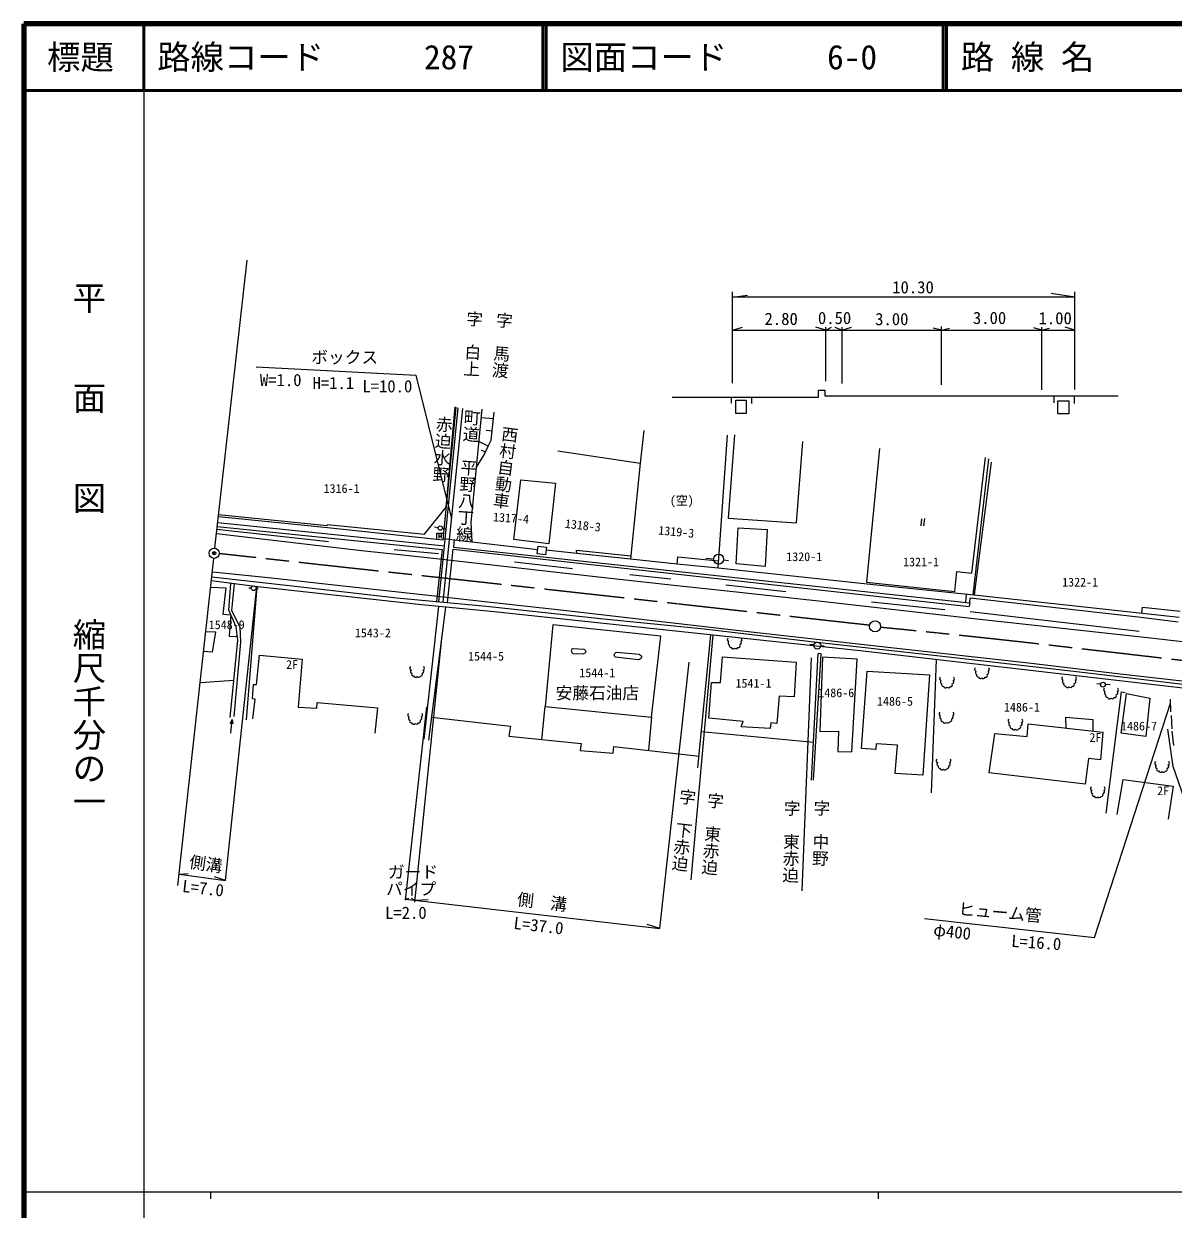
# Model space of a CAD drawing. Units: millimetres, scale not verified. Extents: x 40000 to 680000, y 20000 to 380000.
# Drawn here: x 40000 to 212202, y 202409 to 380000 of the extents above; entities that cross this region are included whole.
import ezdxf
from ezdxf.enums import TextEntityAlignment as Align

# ---------------------------------------------------------------- set-up
doc = ezdxf.new("R2010")
doc.units = ezdxf.units.MM
doc.header["$LTSCALE"] = 1000
doc.header["$PDMODE"] = 32
doc.header["$PDSIZE"] = 500
doc.linetypes.add('CHAIN', pattern=[18.5, 12, -1.5, 3.5, -1.5])
for name, color, linetype, lineweight in [('M-BGD', 7, 'Continuous', 13), ('M-BMK', 2, 'CHAIN', 13), ('M-TTL', 2, 'Continuous', 140), ('M-TTL-BAND', 7, 'Continuous', 25), ('M-TTL-LINE', 7, 'Continuous', 50), ('M-TTL-TXT', 7, 'Continuous', 13)]:
    doc.layers.add(name, color=color, linetype=linetype, lineweight=lineweight)
doc.layers.add('M-OTRS', color=6, linetype='Continuous')
doc.styles.add('@ＭＳ ゴシック', font='')
doc.styles.add('ＭＳ ゴシック', font='')
doc.styles.get('@ＭＳ ゴシック').set_extended_font_data('@MS Gothic')
doc.styles.get('ＭＳ ゴシック').set_extended_font_data('MS Gothic')

msp = doc.modelspace()

# ---------------------------------------------------------------- linework, layer by layer
at = {"layer": 'M-BGD'}
for p, q in [((68626, 301427), (73484, 344563)), ((146166, 326151), (146166, 339838)), ((146166, 339058), (148442, 339358)), ((197438, 339058), (193906, 339578)), ((197438, 325218), (197438, 339824)), ((197438, 339058), (146166, 339058)), ((146166, 334115), (147674, 334536)), ((146166, 334115), (197438, 334115)), ((160142, 334115), (158662, 334552)), ((160142, 334115), (161018, 334539)), ((160142, 326440), (160142, 334532)), ((162532, 334115), (161566, 334519)), ((162532, 334542), (162532, 326129)), ((162532, 334115), (163991, 334530)), ((177502, 334115), (176220, 334374)), ((177502, 325914), (177502, 334627)), ((177502, 334115), (178671, 334378)), ((192499, 334115), (191292, 334423)), ((192499, 325134), (192499, 334560)), ((192499, 334115), (193677, 334418)), ((197438, 334115), (195993, 334529)), ((74830, 328586), (98718, 327350)), ((98718, 327350), (104090, 305814)), ((159037, 324060), (159037, 325084)), ((159037, 325084), (159987, 325084)), ((159987, 325084), (159987, 324259)), ((137155, 324060), (159037, 324060)), ((145949, 324060), (145949, 323164)), ((146655, 323587), (148239, 323587)), ((146655, 321627), (146655, 323587)), ((148239, 323587), (148239, 321627)), ((149025, 324060), (149025, 323131)), ((159987, 324259), (203962, 324259)), ((194294, 324259), (194294, 323189)), ((194888, 323503), (196551, 323503)), ((194888, 321563), (194888, 323503)), ((196551, 323503), (196551, 321563)), ((197370, 324259), (197370, 323135)), ((102810, 302712), (104801, 322583)), ((102825, 293350), (105766, 322344)), ((103014, 301715), (105088, 322459)), ((103280, 307573), (104650, 322592)), ((107007, 305294), (108655, 322252)), ((110036, 317633), (110467, 321791)), ((148239, 321627), (146655, 321627)), ((196551, 321563), (194888, 321563)), ((110364, 320797), (108532, 320986)), ((110174, 318965), (109258, 319060)), ((132901, 319052), (132322, 314167)), ((144002, 298489), (145428, 318376)), ((146464, 318410), (145529, 305948)), ((109589, 316739), (108188, 317440)), ((108997, 315436), (109576, 316713)), ((109576, 316713), (110036, 317633)), ((155752, 305213), (156721, 317441)), ((168212, 316346), (166237, 296351)), ((107810, 313553), (108997, 315436)), ((109163, 315802), (108552, 316099)), ((120012, 316038), (132322, 314167)), ((182006, 297717), (184063, 315020)), ((182216, 294460), (184568, 314829)), ((132322, 314167), (130898, 299867)), ((184925, 314314), (182381, 294443)), ((113425, 302733), (114446, 311699)), ((114446, 311699), (119663, 311194)), ((119663, 311194), (118665, 302086)), ((100043, 303554), (103280, 307573)), ((69162, 306180), (78117, 305273)), ((69200, 306470), (85475, 304822)), ((145529, 305948), (155752, 305213)), ((174503, 305844), (174371, 304795)), ((174938, 305884), (174800, 304788)), ((68940, 304277), (85643, 302429)), ((69000, 304693), (102673, 301223)), ((103014, 301715), (69059, 305240)), ((78117, 305273), (85518, 304531)), ((85475, 304822), (85492, 305005)), ((85492, 305005), (100043, 303554)), ((85518, 304531), (102810, 302712)), ((101519, 304636), (102071, 304529)), ((101869, 302811), (101869, 303706)), ((101869, 303706), (102906, 303706)), ((102714, 304404), (103117, 304326)), ((107195, 302398), (107007, 305294)), ((146720, 299088), (147040, 304493)), ((147040, 304493), (151375, 304225)), ((151375, 304225), (151056, 298717)), ((68859, 303613), (83758, 301881)), ((102186, 303534), (102186, 302920)), ((102186, 303231), (102556, 303231)), ((102556, 303541), (102556, 302914)), ((102830, 302913), (116990, 301241)), ((104488, 302732), (104403, 301584)), ((118665, 302086), (113425, 302733)), ((83758, 301881), (91057, 301043)), ((91057, 301043), (96350, 300508)), ((95497, 301257), (102116, 300617)), ((96350, 300508), (102679, 299809)), ((102673, 301223), (101824, 293445)), ((102159, 293413), (103014, 301715)), ((103505, 293285), (104331, 301269)), ((104331, 301269), (181617, 292695)), ((104403, 301584), (181724, 293260)), ((116922, 300589), (117041, 301724)), ((118143, 300444), (116922, 300589)), ((117041, 301724), (118314, 301566)), ((118314, 301566), (118143, 300444)), ((118254, 301170), (122834, 300695)), ((122834, 300695), (122830, 301143)), ((122830, 301143), (130938, 300270)), ((122834, 300695), (130898, 299867)), ((137893, 299113), (138003, 300133)), ((138003, 300133), (144076, 299519)), ((63093, 250893), (68458, 299914)), ((102679, 299809), (119847, 297822)), ((113532, 299415), (122222, 298374)), ((130898, 299867), (137893, 299113)), ((137893, 299113), (144002, 298489)), ((142199, 299932), (143347, 299822)), ((144002, 298489), (166331, 296117)), ((144836, 299679), (145599, 299605)), ((151056, 298717), (146720, 299088)), ((68182, 297132), (80674, 295762)), ((68324, 297882), (77114, 297006)), ((77114, 297006), (87382, 295848)), ((119847, 297822), (128331, 296912)), ((128331, 296912), (137369, 295922)), ((130805, 297502), (136923, 296869)), ((179467, 294970), (179794, 297970)), ((179794, 297970), (182006, 297717)), ((68047, 295608), (70284, 295479)), ((74600, 295699), (68136, 296555)), ((70284, 295479), (69829, 291539)), ((70231, 251640), (74907, 295665)), ((70735, 292133), (71041, 296170)), ((71519, 296107), (71136, 292089)), ((74907, 295665), (73308, 275746)), ((73718, 295519), (74095, 295480)), ((99591, 292937), (74600, 295699)), ((74805, 295405), (75110, 295374)), ((80674, 295762), (95894, 294010)), ((87382, 295848), (100190, 294445)), ((137369, 295922), (144932, 295120)), ((144932, 295120), (159078, 293546)), ((145161, 295944), (154170, 294944)), ((166237, 296351), (179467, 294970)), ((166331, 296117), (182381, 294443)), ((95894, 294010), (109302, 292733)), ((100190, 294445), (106382, 293754)), ((106382, 293754), (121327, 292106)), ((159078, 293546), (182772, 290866)), ((166994, 293408), (178000, 292250)), ((181149, 293322), (181230, 294563)), ((181724, 293260), (181617, 292695)), ((181724, 293260), (181780, 294001)), ((181780, 294001), (206921, 291139)), ((182381, 294443), (213058, 291080)), ((69829, 291539), (71041, 291456)), ((71849, 289669), (70735, 292133)), ((71041, 291456), (70799, 288282)), ((71136, 292089), (72369, 289639)), ((110460, 291890), (99591, 292937)), ((99967, 272843), (102178, 292687)), ((103180, 292591), (100647, 272696)), ((109302, 292733), (126408, 290892)), ((165322, 286085), (110460, 291890)), ((121327, 292106), (146340, 289210)), ((181789, 291957), (207077, 289002)), ((207494, 291690), (207598, 292595)), ((207598, 292595), (213254, 292020)), ((72057, 287664), (71849, 289669)), ((72369, 289639), (72487, 287337)), ((119269, 289968), (118094, 277701)), ((135462, 288253), (119269, 289968)), ((126408, 290892), (141940, 289333)), ((182772, 290866), (208806, 288000)), ((206921, 291139), (212920, 290396)), ((67225, 288935), (68740, 288886)), ((68740, 288886), (68245, 285877)), ((70799, 288282), (71998, 288233)), ((102644, 288385), (98515, 248433)), ((134042, 276127), (135462, 288253)), ((139962, 251755), (143267, 288419)), ((140975, 268525), (142923, 288455)), ((141940, 289333), (157977, 287477)), ((146340, 289210), (169883, 286538)), ((208806, 288000), (276848, 280232)), ((68245, 285877), (66909, 285966)), ((70917, 276088), (72057, 287664)), ((72487, 287337), (71485, 276217)), ((122295, 286413), (123918, 286321)), ((157734, 287063), (158380, 286988)), ((157977, 287477), (176345, 285427)), ((159404, 286869), (159892, 286812)), ((211913, 280675), (165322, 286085)), ((169883, 286538), (190531, 284266)), ((74879, 281003), (75297, 285432)), ((75297, 285432), (81727, 284838)), ((81727, 284838), (81103, 277646)), ((122255, 285683), (123874, 285595)), ((132094, 284699), (128618, 285108)), ((128824, 285871), (132182, 285562)), ((135265, 244493), (139683, 284385)), ((144358, 281304), (144651, 285166)), ((144651, 285166), (155689, 284374)), ((155689, 284374), (155402, 279177)), ((156620, 250094), (158001, 284992)), ((158011, 266695), (158991, 285672)), ((158315, 266672), (159446, 285621)), ((159446, 285621), (158991, 285672)), ((159666, 285129), (159279, 273993)), ((164853, 284792), (159666, 285129)), ((164063, 270926), (164853, 284792)), ((175994, 264784), (176751, 284758)), ((176345, 285427), (198173, 282918)), ((190531, 284266), (204261, 282603)), ((165511, 271408), (166339, 283033)), ((166339, 283033), (175664, 282449)), ((175664, 282449), (174662, 267454)), ((198173, 282918), (223134, 279904)), ((204261, 282603), (233865, 279300)), ((66458, 281327), (71465, 281656)), ((74254, 278860), (74437, 281010)), ((74437, 281010), (74879, 281003)), ((142607, 275981), (143011, 281314)), ((143011, 281314), (144358, 281304)), ((200749, 281165), (201322, 281127)), ((201995, 281082), (202734, 281033)), ((232315, 278181), (211913, 280675)), ((74652, 278846), (74254, 278860)), ((74329, 275857), (74652, 278846)), ((153154, 279256), (152798, 275177)), ((155402, 279177), (153154, 279256)), ((202134, 261744), (204439, 279938)), ((204372, 273737), (205173, 279647)), ((204439, 279938), (205004, 279820)), ((205173, 279647), (208693, 278994)), ((208693, 278994), (208069, 273217)), ((211744, 278827), (211807, 276900)), ((81103, 277646), (83889, 277489)), ((83889, 277489), (83938, 278340)), ((83938, 278340), (93011, 277533)), ((93011, 277533), (92595, 273747)), ((100329, 277692), (97154, 248729)), ((117628, 272774), (118094, 277701)), ((118094, 277701), (134042, 276127)), ((200379, 243141), (211764, 278210)), ((71203, 275787), (70891, 275136)), ((71045, 273737), (71203, 275787)), ((71203, 275787), (71349, 275131)), ((101080, 276102), (112938, 274775)), ((134042, 276127), (133591, 271162)), ((147789, 275494), (142607, 275981)), ((147482, 274702), (147789, 275494)), ((151927, 275286), (151808, 274425)), ((152798, 275177), (151927, 275286)), ((196134, 274486), (196117, 276119)), ((196117, 276119), (200136, 275763)), ((200136, 275763), (200147, 274034)), ((211879, 276379), (211972, 274366)), ((112938, 274775), (112691, 273257)), ((141510, 274000), (158305, 272399)), ((151808, 274425), (147482, 274702)), ((159279, 273993), (162041, 274008)), ((162041, 274008), (161958, 271005)), ((184611, 267769), (185454, 273667)), ((185454, 273667), (190318, 273232)), ((190318, 273232), (190463, 275126)), ((190463, 275126), (201643, 273865)), ((201643, 273865), (201293, 269754)), ((208069, 273217), (204372, 273737)), ((212182, 268757), (211366, 274317)), ((212005, 274010), (212229, 271885)), ((112691, 273257), (123524, 272196)), ((123524, 272196), (123374, 271132)), ((128315, 270712), (128421, 271748)), ((128421, 271748), (141193, 270301)), ((167689, 272127), (167663, 271262)), ((170903, 271942), (167689, 272127)), ((170524, 267666), (170903, 271942)), ((123374, 271132), (128315, 270712)), ((161958, 271005), (164063, 270926)), ((167663, 271262), (165511, 271408)), ((199504, 269912), (198990, 266111)), ((201293, 269754), (199504, 269912)), ((215089, 260387), (212182, 268757)), ((174662, 267454), (170524, 267666)), ((198990, 266111), (184611, 267769)), ((203798, 261533), (204689, 266790)), ((204689, 266790), (212173, 265810)), ((212173, 265810), (211445, 260835)), ((63283, 252631), (64642, 252726)), ((63283, 252631), (70231, 251640)), ((70231, 251640), (68602, 252221)), ((97170, 248871), (97679, 249009)), ((97170, 248871), (135265, 244493)), ((98544, 248714), (98090, 248970)), ((98544, 248714), (100580, 248827)), ((174921, 245947), (200379, 243141)), ((135265, 244493), (133373, 245055))]:
    msp.add_line(p, q, dxfattribs=at)
for centre, radius in [((102391, 304458), 328), ((68541, 300670), 761), ((144096, 299797), 749), ((74450, 295443), 357), ((167531, 289731), 833), ((158882, 286845), 522), ((201651, 280993), 355)]:
    msp.add_circle(centre, radius, dxfattribs=at)
for centre, start, end in [((145686, 287747), 131.69645, 250.31174), ((147301, 287735), 295.5816, 51.83622), ((145799, 287254), 135.42172, 248.97879), ((145972, 286869), 159.44718, 269.02338), ((146253, 286659), 197.56364, 321.14954), ((146711, 286670), 221.4806, 335.92433), ((147011, 286846), 265.11615, 25.19228), ((147207, 287264), 284.47614, 41.84201), ((98117, 283478), 131.69645, 250.31174), ((98229, 282985), 135.42172, 248.97879), ((98403, 282600), 159.44718, 269.02338), ((99441, 282577), 265.11615, 25.19228), ((99638, 282996), 284.47614, 41.84201), ((99732, 283466), 295.5816, 51.83622), ((182735, 283296), 131.69645, 250.31174), ((182848, 282803), 135.42172, 248.97879), ((183021, 282417), 159.44718, 269.02338), ((184060, 282395), 265.11615, 25.19228), ((184256, 282813), 284.47614, 41.84201), ((184350, 283284), 295.5816, 51.83622), ((98683, 282390), 197.56364, 321.14954), ((99142, 282401), 221.4806, 335.92433), ((177500, 281906), 131.69645, 250.31174), ((177612, 281413), 135.42172, 248.97879), ((177786, 281028), 159.44718, 269.02338), ((178067, 280819), 197.56364, 321.14954), ((178525, 280829), 221.4806, 335.92433), ((178825, 281006), 265.11615, 25.19228), ((179021, 281424), 284.47614, 41.84201), ((179115, 281895), 295.5816, 51.83622), ((183302, 282208), 197.56364, 321.14954), ((183760, 282218), 221.4806, 335.92433), ((195781, 281961), 131.69645, 250.31174), ((195893, 281468), 135.42172, 248.97879), ((196066, 281083), 159.44718, 269.02338), ((196347, 280874), 197.56364, 321.14954), ((196806, 280884), 221.4806, 335.92433), ((197105, 281061), 265.11615, 25.19228), ((197302, 281479), 284.47614, 41.84201), ((197396, 281949), 295.5816, 51.83622), ((202062, 280264), 131.69645, 250.31174), ((202174, 279771), 135.42172, 248.97879), ((202348, 279385), 159.44718, 269.02338), ((202628, 279176), 197.56364, 321.14954), ((203087, 279186), 221.4806, 335.92433), ((203386, 279363), 265.11615, 25.19228), ((203583, 279781), 284.47614, 41.84201), ((203677, 280252), 295.5816, 51.83622), ((97823, 276462), 131.69645, 250.31174), ((97936, 275969), 135.42172, 248.97879), ((98109, 275584), 159.44718, 269.02338), ((98390, 275374), 197.56364, 321.14954), ((99148, 275561), 265.11615, 25.19228), ((99345, 275979), 284.47614, 41.84201), ((99438, 276450), 295.5816, 51.83622), ((177414, 276627), 131.69645, 250.31174), ((177527, 276134), 135.42172, 248.97879), ((177700, 275748), 159.44718, 269.02338), ((177981, 275539), 197.56364, 321.14954), ((178439, 275550), 221.4806, 335.92433), ((178739, 275726), 265.11615, 25.19228), ((178935, 276144), 284.47614, 41.84201), ((179029, 276615), 295.5816, 51.83622), ((187739, 275602), 131.69645, 250.31174), ((187852, 275109), 135.42172, 248.97879), ((189260, 275120), 284.47614, 41.84201), ((189354, 275590), 295.5816, 51.83622), ((98849, 275385), 221.4806, 335.92433), ((188025, 274724), 159.44718, 269.02338), ((188306, 274514), 197.56364, 321.14954), ((188764, 274525), 221.4806, 335.92433), ((189064, 274702), 265.11615, 25.19228), ((176983, 269608), 131.69645, 250.31174), ((177096, 269115), 135.42172, 248.97879), ((177269, 268730), 159.44718, 269.02338), ((177550, 268520), 197.56364, 321.14954), ((178009, 268531), 221.4806, 335.92433), ((178308, 268707), 265.11615, 25.19228), ((178505, 269126), 284.47614, 41.84201), ((178599, 269596), 295.5816, 51.83622), ((209713, 269245), 131.69645, 250.31174), ((209826, 268752), 135.42172, 248.97879), ((209999, 268367), 159.44718, 269.02338), ((211038, 268344), 265.11615, 25.19228), ((211234, 268763), 284.47614, 41.84201), ((211328, 269233), 295.5816, 51.83622), ((210280, 268157), 197.56364, 321.14954), ((210738, 268168), 221.4806, 335.92433), ((200080, 265459), 131.69645, 250.31174), ((200192, 264966), 135.42172, 248.97879), ((200366, 264580), 159.44718, 269.02338), ((201404, 264558), 265.11615, 25.19228), ((201601, 264976), 284.47614, 41.84201), ((201695, 265447), 295.5816, 51.83622), ((200646, 264371), 197.56364, 321.14954), ((201105, 264381), 221.4806, 335.92433)]:
    msp.add_arc(centre, 300, start, end, dxfattribs=at)
for points in [[(122295, 286413), (122172, 286339), (122058, 286260), (122029, 286103), (121994, 285920), (122133, 285799), (122255, 285683)], [(123918, 286321), (124046, 286241), (124196, 286142), (124200, 285965), (124204, 285772), (124017, 285674), (123874, 285595)], [(128618, 285108), (128524, 285257), (128427, 285400), (128490, 285579), (128548, 285743), (128678, 285806), (128824, 285871)], [(132182, 285562), (132343, 285459), (132578, 285309), (132561, 285096), (132544, 284878), (132275, 284772), (132094, 284699)]]:
    msp.add_open_spline(points, degree=3, knots=[0, 0, 0, 0, 1, 1, 1, 2, 2, 2, 2], dxfattribs=at)
at = {"layer": 'M-BMK'}
for points, knots in [([(166712, 289885), (156747, 290989), (154254, 291265), (146270, 292153), (139867, 292865), (136281, 293272), (129877, 293980), (119720, 295102), (114031, 295739), (103873, 296841), (100197, 297240), (98138, 297457), (94462, 297855), (84632, 298919), (81558, 299265), (69300, 300621)], [0, 0, 0, 0, 1, 1, 1, 2, 2, 2, 3, 3, 3, 4, 4, 4, 5, 5, 5, 5]), ([(265578, 278625), (259641, 279280), (258145, 279447), (253383, 279992), (248013, 280606), (245008, 280981), (239639, 281605), (234592, 282191), (231763, 282511), (226715, 283091), (221625, 283676), (218773, 284002), (213683, 284589), (209127, 285114), (206577, 285420), (202020, 285939), (194435, 286803), (190189, 287317), (182598, 288122), (177035, 288711), (175276, 288892), (168350, 289577)], [0, 0, 0, 0, 1, 1, 1, 2, 2, 2, 3, 3, 3, 4, 4, 4, 5, 5, 5, 6, 6, 6, 7, 7, 7, 7])]:
    msp.add_open_spline(points, degree=3, knots=knots, dxfattribs=at)
at = {"layer": 'M-OTRS'}
msp.add_point((68541, 300670), dxfattribs=at)
at = {"layer": 'M-TTL'}
for p, q in [((40000, 380000), (40000, 20000)), ((680000, 380000), (40000, 380000))]:
    msp.add_line(p, q, dxfattribs=at)
at = {"layer": 'M-TTL-BAND'}
for p, q in [((58000, 370000), (58000, 20000)), ((40000, 205000), (579000, 205000)), ((68000, 205000), (68000, 204000)), ((168000, 205000), (168000, 204000))]:
    msp.add_line(p, q, dxfattribs=at)
at = {"layer": 'M-TTL-LINE'}
for p, q in [((58000, 380000), (58000, 370000)), ((117750, 380000), (117750, 370000)), ((118250, 380000), (118250, 370000)), ((177750, 380000), (177750, 370000)), ((178250, 380000), (178250, 370000)), ((40000, 370000), (680000, 370000))]:
    msp.add_line(p, q, dxfattribs=at)

# ---------------------------------------------------------------- texts
at = {"layer": 'M-BGD', "style": 'ＭＳ ゴシック'}
for s, height, p in [('10.30', 1833, (170098, 339058)), ('2.80', 1833, (150972, 334322)), ('0.50', 1833, (158970, 334461)), ('3.00', 1833, (167545, 334294)), ('3.00', 1833, (182186, 334469)), ('1.00', 1833, (192016, 334424)), ('ボックス', 1833, (83082, 328569)), ('W=1.0', 1833, (75380, 325164)), ('H=1.1', 1833, (83265, 324719)), ('L=10.0', 1833, (90726, 324229)), ('1316-1', 1320, (84920, 309325)), ('(空)', 1320, (136782, 307526)), ('1320-1', 1320, (154222, 299105)), ('1321-1', 1320, (171729, 298325)), ('1322-1', 1320, (195550, 295296)), ('1548-9', 1320, (67716, 288919)), ('1543-2', 1320, (89609, 287682)), ('2F', 1320, (79302, 282955)), ('1544-5', 1320, (106563, 284196)), ('1544-1', 1320, (123225, 281714)), ('安藤石油店', 1833, (119682, 278283)), ('1541-1', 1320, (146619, 280144)), ('1486-6', 1320, (159022, 278724)), ('1486-5', 1320, (167821, 277444)), ('1486-1', 1320, (186832, 276572)), ('1486-7', 1320, (204372, 273737)), ('2F', 1320, (199639, 272028)), ('2F', 1320, (209785, 264046)), ('ガード', 1833, (94570, 251467)), ('パイプ', 1833, (94280, 248928)), ('L=2.0', 1833, (94124, 245364))]:
    msp.add_text(s, height=height, dxfattribs=at).set_placement(p, align=Align.BOTTOM_LEFT)
at = {"layer": 'M-BGD'}
for s, height, rotation, style, p in [('字\u3000白上', 1833, 266.8, '@ＭＳ ゴシック', (106129, 337114)), ('字\u3000馬渡', 1833, 265.329, '@ＭＳ ゴシック', (110624, 336933)), ('町道\u3000平野八丁線', 1833, 266.272, '@ＭＳ ゴシック', (105766, 322344)), ('赤迫水野', 1833, 266.464, '@ＭＳ ゴシック', (101572, 321314)), ('西村自動車', 1833, 262.802, '@ＭＳ ゴシック', (111498, 319890)), ('1317-4', 1320, 356.021, 'ＭＳ ゴシック', (110238, 305077)), ('1318-3', 1320, 353.824, 'ＭＳ ゴシック', (120975, 304096)), ('1319-3', 1320, 354.834, 'ＭＳ ゴシック', (134978, 303091)), ('字\u3000下赤迫', 1833, 263.517, '@ＭＳ ゴシック', (138112, 265563)), ('字\u3000東赤迫', 1833, 264.996, '@ＭＳ ゴシック', (142257, 264982)), ('字\u3000東赤迫', 1833, 268.583, '@ＭＳ ゴシック', (153663, 263766)), ('字\u3000中野', 1833, 268.249, '@ＭＳ ゴシック', (158118, 263788)), ('側溝', 1833, 351.638, 'ＭＳ ゴシック', (64606, 253051)), ('L=7.0', 1833, 353.527, 'ＭＳ ゴシック', (63614, 249405)), ('側\u3000溝', 1833, 353.444, 'ＭＳ ゴシック', (113763, 247420)), ('ヒューム管', 1833, 355.003, 'ＭＳ ゴシック', (179899, 245980)), ('L=37.0', 1833, 353.496, 'ＭＳ ゴシック', (113250, 243869)), ('φ400', 1833, 353.271, 'ＭＳ ゴシック', (176124, 242873)), ('L=16.0', 1833, 356.082, 'ＭＳ ゴシック', (187851, 241169))]:
    msp.add_text(s, height=height, rotation=rotation, dxfattribs=dict(at, style=style)).set_placement(p, align=Align.BOTTOM_LEFT)
at = {"layer": 'M-TTL-BAND', "style": '@ＭＳ ゴシック'}
for s, p in [('平\u3000\u3000面\u3000\u3000図', (49777, 306475)), ('縮尺千分の一', (49777, 261030))]:
    msp.add_text(s, height=3666, rotation=270, dxfattribs=at).set_placement(p, align=Align.MIDDLE_RIGHT)
at = {"layer": 'M-TTL-TXT', "style": 'ＭＳ ゴシック'}
msp.add_text('標題', height=3666, dxfattribs=at).set_placement((48500, 375000), align=Align.MIDDLE_CENTER)
for s, p in [('路線コード      287', (60000, 375000)), ('図面コード      6-0', (120380, 375000)), ('路 線 名      一般県道長門三隅線', (180380, 375000))]:
    msp.add_text(s, height=3666, dxfattribs=at).set_placement(p, align=Align.MIDDLE_LEFT)

doc.saveas('drawing.dxf')
